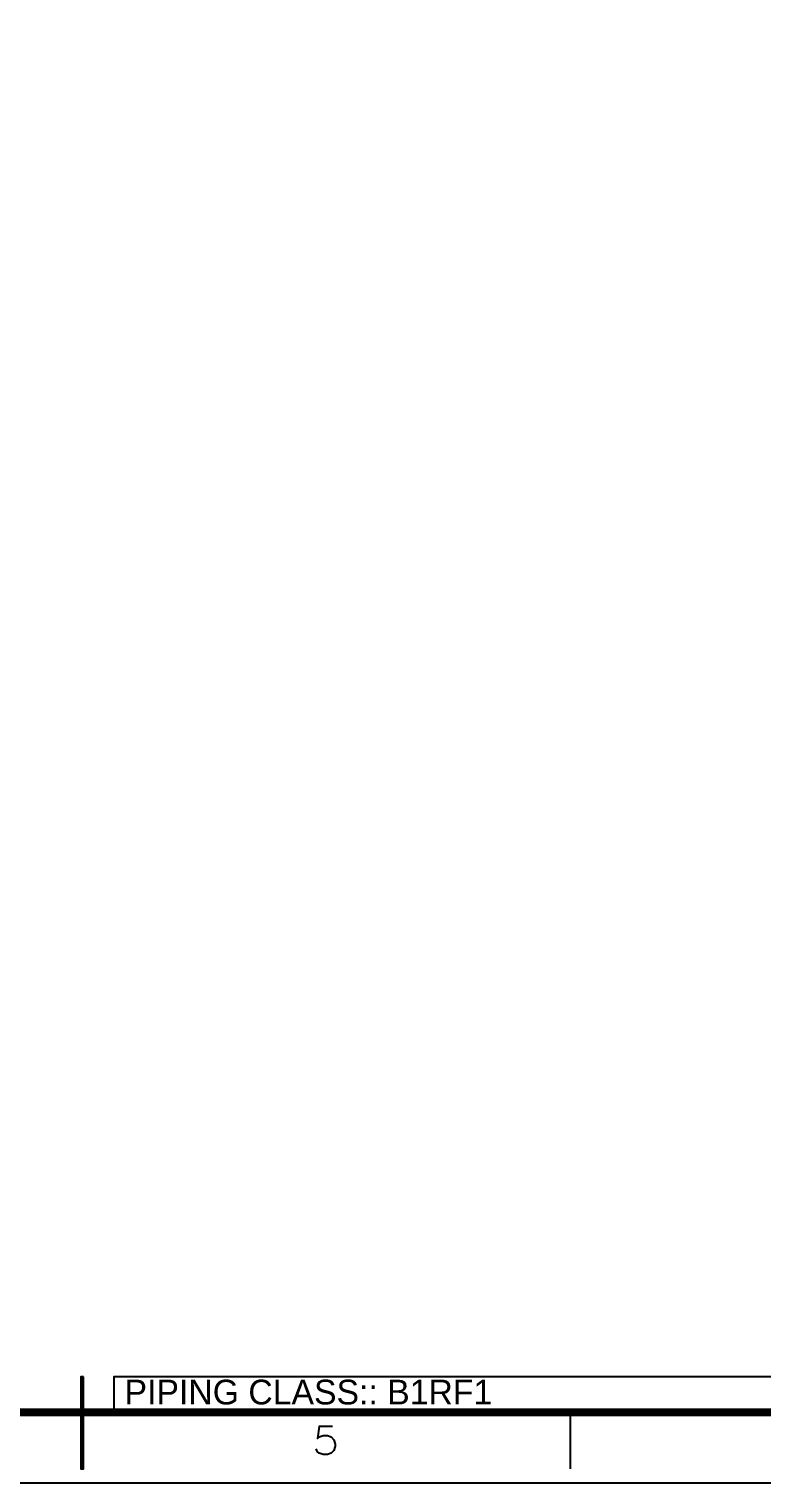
# Model space of a CAD drawing. Extents: x 0 to 594, y 0 to 420.
# Drawn here: x 297 to 400.6, y 0 to 205.6 of the extents above; entities that cross this region are included whole.
import ezdxf

# ---------------------------------------------------------------- set-up
doc = ezdxf.new("R2010")
doc.units = 0
doc.styles.add('HTX1', font='O8116901', dxfattribs={"width": 1.02})

msp = doc.modelspace()

# ---------------------------------------------------------------- linework, layer by layer
at = {"layer": 'GT_1', "flags": 128}
for points in [[(0, 0), (594, 0), (594, 420), (0, 420), (0, 0)], [(25, 10), (584, 10), (584, 85), (404, 85), (404, 410), (25, 410), (25, 10)], [(304.7, 15), (304.3, 15), (304.3, 2), (304.7, 2), (304.7, 15)], [(304.5, 15), (304.5, 2)], [(404, 15), (309, 15), (309, 10)], [(25.4, 10.4), (24.6, 9.6), (584.4, 9.6), (583.6, 10.4), (25.4, 10.4)], [(24.8, 9.8), (584.2, 9.8), (584, 10), (25, 10), (25.2, 10.2), (583.8, 10.2)], [(304.5, 10), (304.5, 2)], [(404, 10), (309, 10)], [(373.5, 10), (373.5, 2)], [(339.9, 8), (338, 8), (337.8, 6.3), (338, 6.5), (338.6, 6.7), (339.2, 6.7), (339.7, 6.5), (340.1, 6.1), (340.3, 5.5), (340.3, 5.2), (340.1, 4.6), (339.7, 4.2), (339.2, 4), (338.6, 4), (338, 4.2), (337.8, 4.4), (337.6, 4.8)]]:
    msp.add_lwpolyline(points, dxfattribs=at)

# ---------------------------------------------------------------- texts
at = {"layer": 'GT_1', "style": 'HTX1', "width": 1.02}
msp.add_text('PIPING CLASS:: B1RF1', height=3.5, dxfattribs=at).set_placement((310.5, 11.1))

doc.saveas('drawing.dxf')
